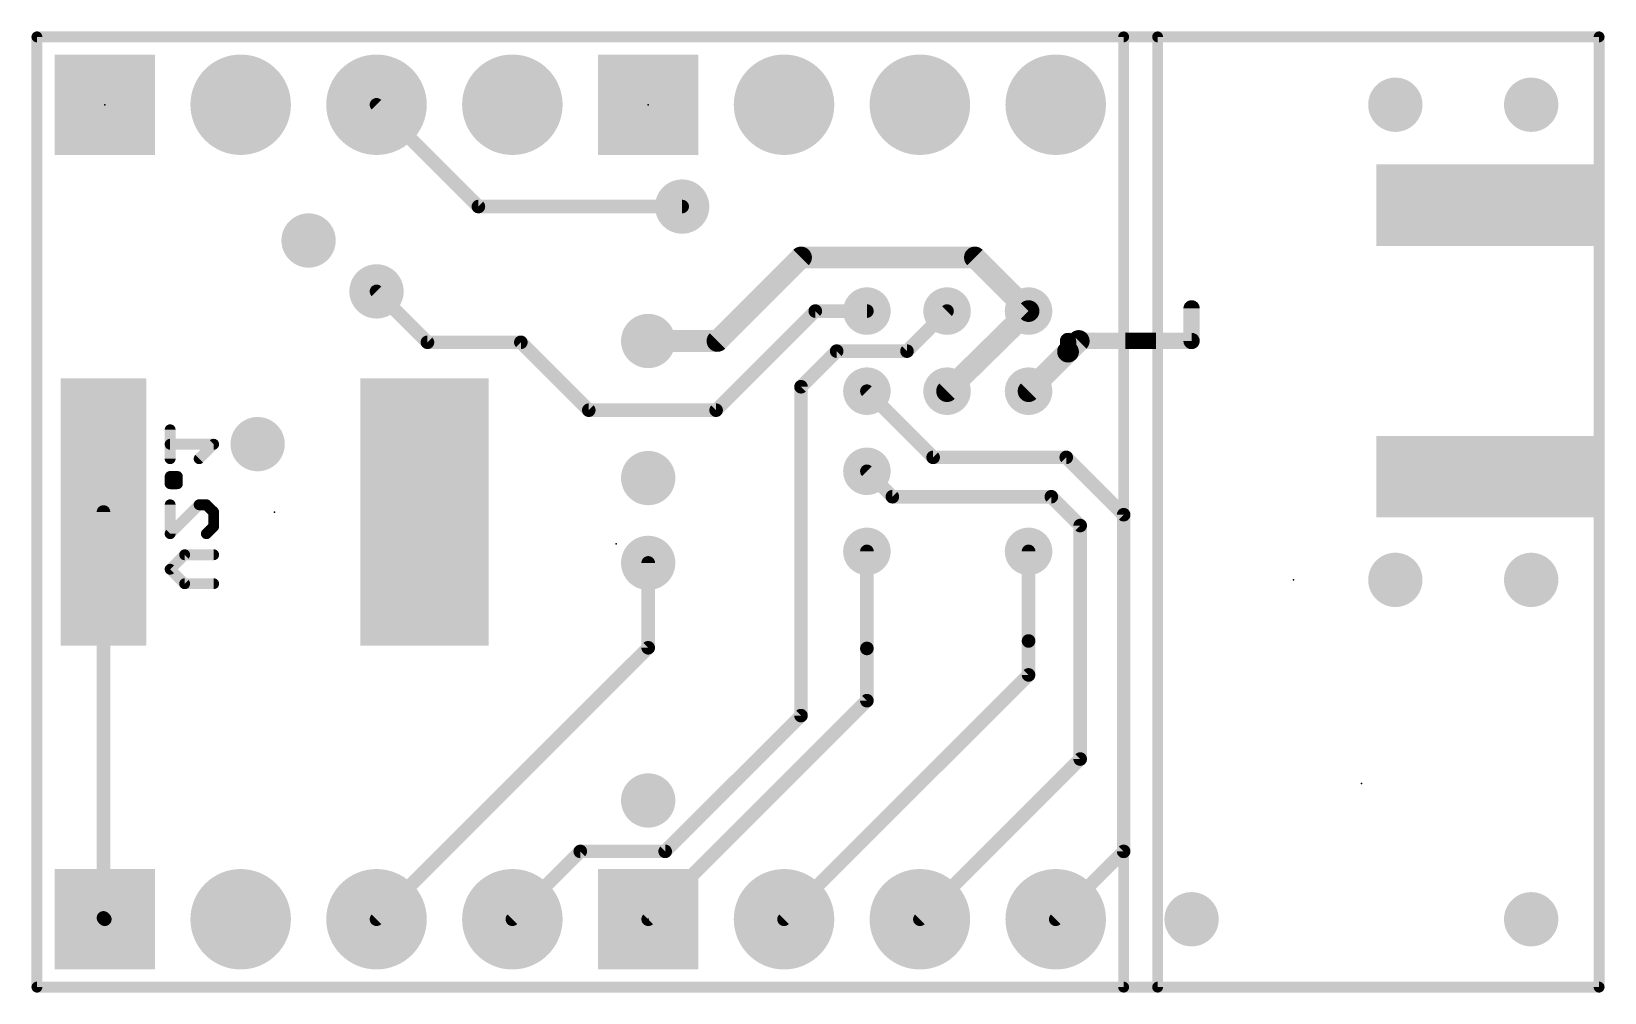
# Model space of a CAD drawing. Extents: x -0.1 to 29.3, y -0.1 to 17.9.
import ezdxf

# ---------------------------------------------------------------- set-up
doc = ezdxf.new("R2010")
doc.units = 0
for name, color, linetype in [('16', 132, 'CONTINUOUS'), ('17', 110, 'CONTINUOUS'), ('18', 110, 'CONTINUOUS'), ('20', 53, 'CONTINUOUS'), ('24', 53, 'CONTINUOUS')]:
    doc.layers.add(name, color=color, linetype=linetype)

# ---------------------------------------------------------------- blocks, each defined once
blk = doc.blocks.new('RECT')
blk.add_solid([(-0.5, -0.5), (0.5, -0.5), (-0.5, 0.5), (0.5, 0.5)])
blk = doc.blocks.new('SQUAREP')
blk.add_solid([(-0.5, -0.5), (0.5, -0.5), (-0.5, 0.5), (0.5, 0.5)])
blk = doc.blocks.new('ROUNDP')
at = {"const_width": 0.5}
blk.add_lwpolyline([(0, -0.25, 1), (0, 0.25, 1), (0, -0.25)], format="xyb", dxfattribs=at)
blk = doc.blocks.new('ROUNDV')
at = {"const_width": 0.5}
blk.add_lwpolyline([(0, -0.25, 1), (0, 0.25, 1), (0, -0.25)], format="xyb", dxfattribs=at)

msp = doc.modelspace()

# ---------------------------------------------------------------- linework, layer by layer
at = {"layer": '16'}
for points, const_width in [([(0, 17.78), (20.32, 17.78)], 0.2032), ([(0, 0), (0, 17.78)], 0.2032), ([(20.32, 17.78), (20.32, 0)], 0.2032), ([(20.955, 17.78), (20.955, 0)], 0.2032), ([(29.21, 17.78), (20.955, 17.78)], 0.2032), ([(29.21, 0), (29.21, 17.78)], 0.2032), ([(6.35, 16.51), (8.255, 14.605)], 0.254), ([(8.255, 14.605), (12.065, 14.605)], 0.254), ([(12.725, 12.09), (14.2875, 13.6525)], 0.4064), ([(14.2875, 13.6525), (17.5387, 13.6525)], 0.4064), ([(17.5387, 13.6525), (18.542, 12.6492)], 0.4064), ([(7.3025, 12.065), (6.35, 13.0175)], 0.254), ([(12.7, 10.795), (14.5542, 12.6492)], 0.254), ([(14.5542, 12.6492), (15.5194, 12.6492)], 0.254), ([(16.2687, 11.8999), (17.018, 12.6492)], 0.254), ([(18.542, 12.6492), (17.018, 11.1506)], 0.4064), ([(21.59, 12.09), (21.59, 12.7)], 0.3048), ([(7.3025, 12.065), (9.0487, 12.065)], 0.254), ([(9.0487, 12.065), (10.3187, 10.795)], 0.254), ([(11.43, 12.09), (12.725, 12.09)], 0.4064), ([(19.28, 11.8886), (18.542, 11.1506)], 0.4064), ([(19.48, 12.09), (19.28, 11.89)], 0.4064), ([(19.28, 11.89), (19.28, 11.8886)], 0.4064), ([(20.5041, 12.09), (19.28, 12.09)], 0.3048), ([(19.28, 12.09), (19.28, 11.89)], 0.3048), ([(20.7708, 12.09), (21.59, 12.09)], 0.3048), ([(14.2875, 11.2332), (14.9542, 11.8999)], 0.254), ([(14.9542, 11.8999), (16.2687, 11.8999)], 0.254), ([(14.2875, 5.08), (14.2875, 11.2332)], 0.254), ([(16.7577, 9.9123), (15.5194, 11.1506)], 0.254), ([(10.3187, 10.795), (12.7, 10.795)], 0.254), ([(2.4914, 9.8866), (2.4914, 10.4289)], 0.2032), ([(3.3049, 10.1578), (2.4914, 10.1578)], 0.2032), ([(3.0337, 9.8866), (3.3049, 10.1578)], 0.2032), ([(19.2469, 9.9123), (16.7577, 9.9123)], 0.254), ([(20.32, 8.8392), (19.2469, 9.9123)], 0.254), ([(15.9957, 9.1757), (15.5194, 9.652)], 0.254), ([(2.627, 9.5544), (2.4914, 9.5544)], 0.2032), ([(2.4914, 9.5544), (2.4914, 9.4188)], 0.2032), ([(2.4914, 9.4188), (2.627, 9.4188)], 0.2032), ([(2.627, 9.4188), (2.627, 9.5544)], 0.2032), ([(2.4914, 9.0256), (2.4914, 8.4833)], 0.2032), ([(2.4914, 8.4833), (3.0337, 9.0256)], 0.2032), ([(3.0337, 9.0256), (3.1693, 9.0256)], 0.2032), ([(3.1693, 9.0256), (3.3049, 8.8901)], 0.2032), ([(18.9675, 9.1757), (15.9957, 9.1757)], 0.254), ([(18.9675, 9.1757), (19.5072, 8.636)], 0.254), ([(1.245, 1.295), (1.245, 8.89)], 0.254), ([(3.3049, 8.8901), (3.3049, 8.6189)], 0.2032), ([(20.32, 2.54), (20.32, 8.8392)], 0.254), ([(3.3049, 8.6189), (3.1693, 8.4833)], 0.2032), ([(19.5072, 4.2672), (19.5072, 8.636)], 0.254), ([(15.5194, 6.3373), (15.5194, 8.1534)], 0.254), ([(18.542, 6.477), (18.542, 8.1534)], 0.254), ([(2.4914, 7.819), (2.7626, 8.0901)], 0.2032), ([(2.7626, 8.0901), (3.3049, 8.0901)], 0.2032), ([(11.43, 6.35), (11.43, 7.9375)], 0.254), ([(2.7626, 7.5478), (2.4914, 7.819)], 0.2032), ([(3.3049, 7.5478), (2.7626, 7.5478)], 0.2032), ([(6.35, 1.27), (11.43, 6.35)], 0.254), ([(18.542, 5.842), (18.542, 6.477)], 0.254), ([(15.5194, 5.3594), (15.5194, 6.3373)], 0.254), ([(13.97, 1.27), (18.542, 5.842)], 0.254), ([(11.43, 1.27), (15.5194, 5.3594)], 0.254), ([(11.7475, 2.54), (14.2875, 5.08)], 0.254), ([(16.51, 1.27), (19.5072, 4.2672)], 0.254), ([(8.89, 1.27), (10.16, 2.54)], 0.254), ([(10.16, 2.54), (11.7475, 2.54)], 0.254), ([(19.05, 1.27), (20.32, 2.54)], 0.254), ([(1.27, 1.27), (1.245, 1.295)], 0.254), ([(20.32, 0), (0, 0)], 0.2032), ([(20.955, 0), (29.21, 0)], 0.2032)]:
    msp.add_lwpolyline(points, dxfattribs=dict(at, const_width=const_width))
for points, const_width in [([(0, 17.8308, 1), (0, 17.7292)], 0.1016), ([(0.0508, 17.78, 1), (-0.0508, 17.78)], 0.1016), ([(20.3708, 17.78, 1), (20.2692, 17.78)], 0.1016), ([(20.32, 17.7292, 1), (20.32, 17.8308)], 0.1016), ([(21.0058, 17.78, 1), (20.9042, 17.78)], 0.1016), ([(20.955, 17.8308, 1), (20.955, 17.7292)], 0.1016), ([(29.2608, 17.78, 1), (29.1592, 17.78)], 0.1016), ([(29.21, 17.7292, 1), (29.21, 17.8308)], 0.1016), ([(6.3949, 16.5549, 1), (6.3051, 16.4651)], 0.127), ([(8.255, 14.6685, 1), (8.255, 14.5415)], 0.127), ([(8.2101, 14.5601, 1), (8.2999, 14.6499)], 0.127), ([(12.065, 14.5415, 1), (12.065, 14.6685)], 0.127), ([(14.2875, 13.7541, 1), (14.2875, 13.5509)], 0.2032), ([(14.3593, 13.5807, 1), (14.2157, 13.7243)], 0.2032), ([(17.6105, 13.7243, 1), (17.4669, 13.5807)], 0.2032), ([(17.5387, 13.5509, 1), (17.5387, 13.7541)], 0.2032), ([(6.3949, 13.0624, 1), (6.3051, 12.9726)], 0.127), ([(14.5542, 12.7127, 1), (14.5542, 12.5857)], 0.127), ([(14.5991, 12.6043, 1), (14.5093, 12.6941)], 0.127), ([(15.5194, 12.5857, 1), (15.5194, 12.7127)], 0.127), ([(17.0629, 12.6043, 1), (16.9731, 12.6941)], 0.127), ([(18.4702, 12.5774, 1), (18.6138, 12.721)], 0.2032), ([(18.6132, 12.5768, 1), (18.4708, 12.7216)], 0.2032), ([(21.6662, 12.7, 1), (21.5138, 12.7)], 0.1524), ([(7.3025, 12.1285, 1), (7.3025, 12.0015)], 0.127), ([(7.2576, 12.0201, 1), (7.3474, 12.1099)], 0.127), ([(9.0936, 12.1099, 1), (9.0038, 12.0201)], 0.127), ([(9.0487, 12.0015, 1), (9.0487, 12.1285)], 0.127), ([(11.43, 12.1916, 1), (11.43, 11.9884)], 0.2032), ([(12.6532, 12.1618, 1), (12.7968, 12.0182)], 0.2032), ([(12.725, 11.9884, 1), (12.725, 12.1916)], 0.2032), ([(19.3816, 11.89, 1), (19.1784, 11.89)], 0.2032), ([(19.2082, 11.9618, 1), (19.3518, 11.8182)], 0.2032), ([(19.3518, 11.8168, 1), (19.2082, 11.9604)], 0.2032), ([(19.28, 12.1662, 1), (19.28, 12.0138)], 0.1524), ([(19.3562, 12.09, 1), (19.2038, 12.09)], 0.1524), ([(19.5518, 12.0182, 1), (19.4082, 12.1618)], 0.2032), ([(20.5041, 12.0138, 1), (20.5041, 12.1662)], 0.1524), ([(20.7708, 12.1662, 1), (20.7708, 12.0138)], 0.1524), ([(21.5138, 12.09, 1), (21.6662, 12.09)], 0.1524), ([(21.59, 12.0138, 1), (21.59, 12.1662)], 0.1524), ([(14.9542, 11.9634, 1), (14.9542, 11.8364)], 0.127), ([(14.9991, 11.855, 1), (14.9093, 11.9448)], 0.127), ([(16.2238, 11.9448, 1), (16.3136, 11.855)], 0.127), ([(16.2687, 11.8364, 1), (16.2687, 11.9634)], 0.127), ([(19.1784, 11.8886, 1), (19.3816, 11.8886)], 0.2032), ([(19.2038, 11.89, 1), (19.3562, 11.89)], 0.1524), ([(14.351, 11.2332, 1), (14.224, 11.2332)], 0.127), ([(14.2426, 11.2781, 1), (14.3324, 11.1883)], 0.127), ([(15.5643, 11.1955, 1), (15.4745, 11.1057)], 0.127), ([(16.9468, 11.223, 1), (17.0892, 11.0782)], 0.2032), ([(18.4702, 11.2224, 1), (18.6138, 11.0788)], 0.2032), ([(10.3187, 10.8585, 1), (10.3187, 10.7315)], 0.127), ([(10.2738, 10.7501, 1), (10.3636, 10.8399)], 0.127), ([(12.6551, 10.8399, 1), (12.7449, 10.7501)], 0.127), ([(12.7, 10.7315, 1), (12.7, 10.8585)], 0.127), ([(2.5422, 10.4289, 1), (2.4406, 10.4289)], 0.1016), ([(2.4914, 10.2086, 1), (2.4914, 10.107)], 0.1016), ([(3.3408, 10.1218, 1), (3.269, 10.1937)], 0.1016), ([(3.3049, 10.107, 1), (3.3049, 10.2086)], 0.1016), ([(16.7577, 9.9758, 1), (16.7577, 9.8488)], 0.127), ([(16.7128, 9.8674, 1), (16.8026, 9.9572)], 0.127), ([(19.2918, 9.9572, 1), (19.202, 9.8674)], 0.127), ([(19.2469, 9.8488, 1), (19.2469, 9.9758)], 0.127), ([(2.4406, 9.8866, 1), (2.5422, 9.8866)], 0.1016), ([(2.9978, 9.9225, 1), (3.0696, 9.8507)], 0.1016), ([(15.5643, 9.6969, 1), (15.4745, 9.6071)], 0.127), ([(2.4914, 9.6052, 1), (2.4914, 9.5036)], 0.1016), ([(2.5422, 9.5544, 1), (2.4406, 9.5544)], 0.1016), ([(2.4914, 9.4696, 1), (2.4914, 9.368)], 0.1016), ([(2.4406, 9.4188, 1), (2.5422, 9.4188)], 0.1016), ([(2.6778, 9.5544, 1), (2.5762, 9.5544)], 0.1016), ([(2.5762, 9.4188, 1), (2.6778, 9.4188)], 0.1016), ([(2.627, 9.5036, 1), (2.627, 9.6052)], 0.1016), ([(2.627, 9.368, 1), (2.627, 9.4696)], 0.1016), ([(2.5422, 9.0256, 1), (2.4406, 9.0256)], 0.1016), ([(3.0337, 9.0764, 1), (3.0337, 8.9748)], 0.1016), ([(3.0696, 8.9897, 1), (2.9978, 9.0616)], 0.1016), ([(3.2052, 9.0616, 1), (3.1334, 8.9897)], 0.1016), ([(3.1693, 8.9748, 1), (3.1693, 9.0764)], 0.1016), ([(15.9957, 9.2392, 1), (15.9957, 9.1122)], 0.127), ([(15.9508, 9.1308, 1), (16.0406, 9.2206)], 0.127), ([(19.0124, 9.2206, 1), (18.9226, 9.1308)], 0.127), ([(18.9675, 9.1122, 1), (18.9675, 9.2392)], 0.127), ([(1.3085, 8.89, 1), (1.1815, 8.89)], 0.127), ([(3.3557, 8.8901, 1), (3.2541, 8.8901)], 0.1016), ([(3.269, 8.8541, 1), (3.3408, 8.926)], 0.1016), ([(20.3835, 8.8392, 1), (20.2565, 8.8392)], 0.127), ([(20.2751, 8.7943, 1), (20.3649, 8.8841)], 0.127), ([(2.4555, 8.5192, 1), (2.5273, 8.4474)], 0.1016), ([(2.4406, 8.4833, 1), (2.5422, 8.4833)], 0.1016), ([(3.1334, 8.5192, 1), (3.2052, 8.4474)], 0.1016), ([(3.2541, 8.6189, 1), (3.3557, 8.6189)], 0.1016), ([(3.3408, 8.583, 1), (3.269, 8.6548)], 0.1016), ([(19.5707, 8.636, 1), (19.4437, 8.636)], 0.127), ([(19.4623, 8.5911, 1), (19.5521, 8.6809)], 0.127), ([(15.5829, 8.1534, 1), (15.4559, 8.1534)], 0.127), ([(18.6055, 8.1534, 1), (18.4785, 8.1534)], 0.127), ([(2.7626, 8.1409, 1), (2.7626, 8.0393)], 0.1016), ([(2.7985, 8.0542, 1), (2.7266, 8.126)], 0.1016), ([(3.3049, 8.0393, 1), (3.3049, 8.1409)], 0.1016), ([(11.4935, 7.9375, 1), (11.3665, 7.9375)], 0.127), ([(2.5273, 7.8549, 1), (2.4555, 7.783)], 0.1016), ([(2.4555, 7.8549, 1), (2.5273, 7.783)], 0.1016), ([(2.7626, 7.5986, 1), (2.7626, 7.497)], 0.1016), ([(3.3049, 7.497, 1), (3.3049, 7.5986)], 0.1016), ([(2.7266, 7.5119, 1), (2.7985, 7.5837)], 0.1016), ([(11.4749, 6.3051, 1), (11.3851, 6.3949)], 0.127), ([(18.6055, 6.477, 1), (18.4785, 6.477)], 0.127), ([(18.4785, 6.477, 1), (18.6055, 6.477)], 0.127), ([(11.3665, 6.35, 1), (11.4935, 6.35)], 0.127), ([(15.5829, 6.3373, 1), (15.4559, 6.3373)], 0.127), ([(15.4559, 6.3373, 1), (15.5829, 6.3373)], 0.127), ([(18.4785, 5.842, 1), (18.6055, 5.842)], 0.127), ([(18.5869, 5.7971, 1), (18.4971, 5.8869)], 0.127), ([(15.4559, 5.3594, 1), (15.5829, 5.3594)], 0.127), ([(15.5643, 5.3145, 1), (15.4745, 5.4043)], 0.127), ([(14.224, 5.08, 1), (14.351, 5.08)], 0.127), ([(14.3324, 5.0351, 1), (14.2426, 5.1249)], 0.127), ([(19.4437, 4.2672, 1), (19.5707, 4.2672)], 0.127), ([(19.5521, 4.2223, 1), (19.4623, 4.3121)], 0.127), ([(10.16, 2.6035, 1), (10.16, 2.4765)], 0.127), ([(10.2049, 2.4951, 1), (10.1151, 2.5849)], 0.127), ([(11.7026, 2.5849, 1), (11.7924, 2.4951)], 0.127), ([(11.7475, 2.4765, 1), (11.7475, 2.6035)], 0.127), ([(20.3649, 2.4951, 1), (20.2751, 2.5849)], 0.127), ([(20.2565, 2.54, 1), (20.3835, 2.54)], 0.127), ([(1.2899, 1.3399, 1), (1.2001, 1.2501)], 0.127), ([(1.1815, 1.295, 1), (1.3085, 1.295)], 0.127), ([(1.2251, 1.2251, 1), (1.3149, 1.3149)], 0.127), ([(6.3051, 1.3149, 1), (6.3949, 1.2251)], 0.127), ([(8.8451, 1.3149, 1), (8.9349, 1.2251)], 0.127), ([(11.3851, 1.3149, 1), (11.4749, 1.2251)], 0.127), ([(13.9251, 1.3149, 1), (14.0149, 1.2251)], 0.127), ([(16.4651, 1.3149, 1), (16.5549, 1.2251)], 0.127), ([(19.0051, 1.3149, 1), (19.0949, 1.2251)], 0.127), ([(0, 0.0508, 1), (0, -0.0508)], 0.1016), ([(-0.0508, 0, 1), (0.0508, 0)], 0.1016), ([(20.2692, 0, 1), (20.3708, 0)], 0.1016), ([(20.32, -0.0508, 1), (20.32, 0.0508)], 0.1016), ([(20.955, 0.0508, 1), (20.955, -0.0508)], 0.1016), ([(20.9042, 0, 1), (21.0058, 0)], 0.1016), ([(29.1592, 0, 1), (29.2608, 0)], 0.1016), ([(29.21, -0.0508, 1), (29.21, 0.0508)], 0.1016)]:
    msp.add_lwpolyline(points, format="xyb", dxfattribs=dict(at, const_width=const_width))
at = {"layer": '20', "const_width": 0.2032}
for points in [[(29.21, 17.78), (0, 17.78)], [(0, 17.78), (0, 0)], [(29.21, 0), (29.21, 17.78)], [(0, 0), (29.21, 0)]]:
    msp.add_lwpolyline(points, dxfattribs=at)
at = {"layer": '20', "const_width": 0.1016}
for points in [[(0, 17.8308, 1), (0, 17.7292)], [(0.0508, 17.78, 1), (-0.0508, 17.78)], [(29.2608, 17.78, 1), (29.1592, 17.78)], [(29.21, 17.7292, 1), (29.21, 17.8308)], [(0, 0.0508, 1), (0, -0.0508)], [(-0.0508, 0, 1), (0.0508, 0)], [(29.1592, 0, 1), (29.2608, 0)], [(29.21, -0.0508, 1), (29.21, 0.0508)]]:
    msp.add_lwpolyline(points, format="xyb", dxfattribs=at)
at = {"layer": '24'}
for p in [(1.27, 16.51), (11.43, 16.51), (20.6375, 12.09), (4.445, 8.89), (10.8331, 8.2931), (23.495, 7.62), (24.765, 3.81), (1.27, 1.27), (11.43, 1.27)]:
    msp.add_point(p, dxfattribs=at)

# ---------------------------------------------------------------- block references
at = {"layer": '16', "rotation": 90}
for p, xscale, yscale in [((27.0764, 14.6304), 1.524, 4.064), ((1.245, 8.89), 5, 1.6), ((7.245, 8.89), 5, 2.4), ((27.0764, 9.5504), 1.524, 4.064)]:
    msp.add_blockref('RECT', p, dxfattribs=dict(at, xscale=xscale, yscale=yscale))
at = {"layer": '16', "xscale": 0.3048, "yscale": 0.3048}
for p in [(20.5041, 12.09), (20.7708, 12.09)]:
    msp.add_blockref('RECT', p, dxfattribs=at)
at = {"layer": '17', "xscale": 1.8796, "yscale": 1.8796, "rotation": 270}
for name, p in [('SQUAREP', (1.27, 16.51)), ('ROUNDP', (3.81, 16.51)), ('ROUNDP', (6.35, 16.51)), ('ROUNDP', (8.89, 16.51)), ('SQUAREP', (11.43, 16.51)), ('ROUNDP', (13.97, 16.51)), ('ROUNDP', (16.51, 16.51)), ('ROUNDP', (19.05, 16.51)), ('SQUAREP', (1.27, 1.27)), ('ROUNDP', (3.81, 1.27)), ('ROUNDP', (6.35, 1.27)), ('ROUNDP', (8.89, 1.27)), ('SQUAREP', (11.43, 1.27)), ('ROUNDP', (13.97, 1.27)), ('ROUNDP', (16.51, 1.27)), ('ROUNDP', (19.05, 1.27))]:
    msp.add_blockref(name, p, dxfattribs=at)
at = {"layer": '18'}
for p, xscale, yscale in [((25.4, 16.51), 1.016, 1.016), ((25.4, 16.51), 1.016, 1.016), ((27.94, 16.51), 1.016, 1.016), ((27.94, 16.51), 1.016, 1.016), ((12.065, 14.605), 1.016, 1.016), ((12.065, 14.605), 1.016, 1.016), ((5.08, 13.97), 1.016, 1.016), ((5.08, 13.97), 1.016, 1.016), ((6.35, 13.0175), 1.016, 1.016), ((6.35, 13.0175), 1.016, 1.016), ((15.5194, 12.6492), 0.889, 0.889), ((15.5194, 12.6492), 0.889, 0.889), ((17.018, 12.6492), 0.889, 0.889), ((17.018, 12.6492), 0.889, 0.889), ((18.542, 12.6492), 0.889, 0.889), ((18.542, 12.6492), 0.889, 0.889), ((11.43, 12.09), 1.016, 1.016), ((11.43, 12.09), 1.016, 1.016), ((15.5194, 11.1506), 0.889, 0.889), ((15.5194, 11.1506), 0.889, 0.889), ((17.018, 11.1506), 0.889, 0.889), ((17.018, 11.1506), 0.889, 0.889), ((18.542, 11.1506), 0.889, 0.889), ((18.542, 11.1506), 0.889, 0.889), ((4.1275, 10.16), 1.016, 1.016), ((4.1275, 10.16), 1.016, 1.016), ((11.43, 9.525), 1.016, 1.016), ((11.43, 9.525), 1.016, 1.016), ((15.5194, 9.652), 0.889, 0.889), ((15.5194, 9.652), 0.889, 0.889), ((15.5194, 8.1534), 0.889, 0.889), ((15.5194, 8.1534), 0.889, 0.889), ((18.542, 8.1534), 0.889, 0.889), ((18.542, 8.1534), 0.889, 0.889), ((11.43, 7.9375), 1.016, 1.016), ((11.43, 7.9375), 1.016, 1.016), ((25.4, 7.62), 1.016, 1.016), ((25.4, 7.62), 1.016, 1.016), ((27.94, 7.62), 1.016, 1.016), ((27.94, 7.62), 1.016, 1.016), ((11.43, 3.4925), 1.016, 1.016), ((11.43, 3.4925), 1.016, 1.016), ((21.59, 1.27), 1.016, 1.016), ((21.59, 1.27), 1.016, 1.016), ((27.94, 1.27), 1.016, 1.016), ((27.94, 1.27), 1.016, 1.016)]:
    msp.add_blockref('ROUNDV', p, dxfattribs=dict(at, xscale=xscale, yscale=yscale))

doc.saveas('drawing.dxf')
